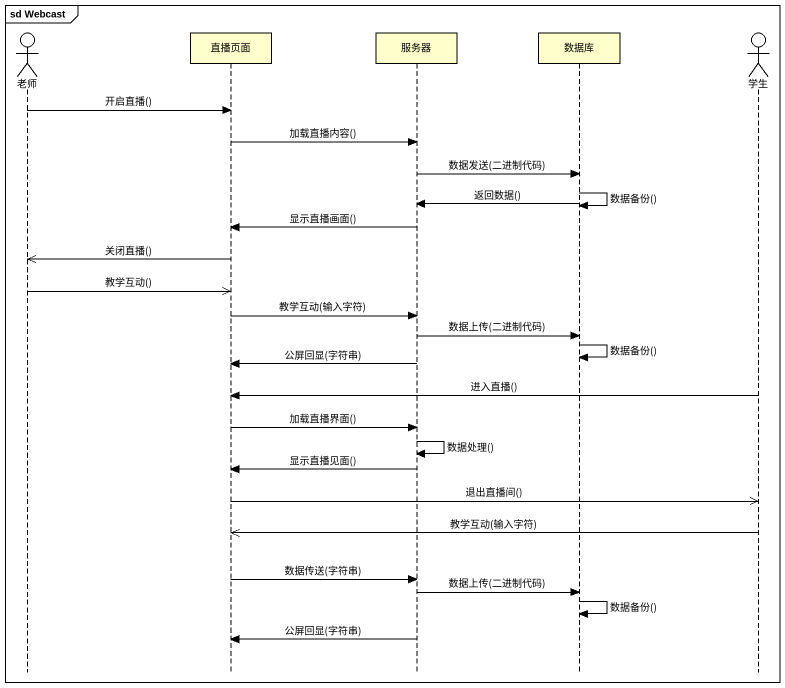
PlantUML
@startuml
mainframe sd Webcast
hide footbox
actor 老师
participant 直播页面
participant 服务器
participant 数据库
actor 学生

老师 -> 直播页面 : 开启直播()
直播页面 -> 服务器 : 加载直播内容()
服务器 -> 数据库 : 数据发送(二进制代码)
数据库 -> 数据库 : 数据备份()
数据库 -> 服务器 : 返回数据()
服务器 -> 直播页面 : 显示直播画面()
直播页面 ->> 老师 : 关闭直播()
老师 ->> 直播页面 : 教学互动()
直播页面 -> 服务器 : 教学互动(输入字符)
服务器 -> 数据库 : 数据上传(二进制代码)
数据库 -> 数据库 : 数据备份()
服务器 -> 直播页面 : 公屏回显(字符串)
学生 -> 直播页面 : 进入直播()
直播页面 -> 服务器 : 加载直播界面()
服务器 -> 服务器 : 数据处理()
服务器 -> 直播页面 : 显示直播见面()
直播页面 ->> 学生 : 退出直播间()
学生 ->> 直播页面 : 教学互动(输入字符)
直播页面 -> 服务器 : 数据传送(字符串)
服务器 -> 数据库 : 数据上传(二进制代码)
数据库 -> 数据库 : 数据备份()
服务器 -> 直播页面 : 公屏回显(字符串)
@enduml
